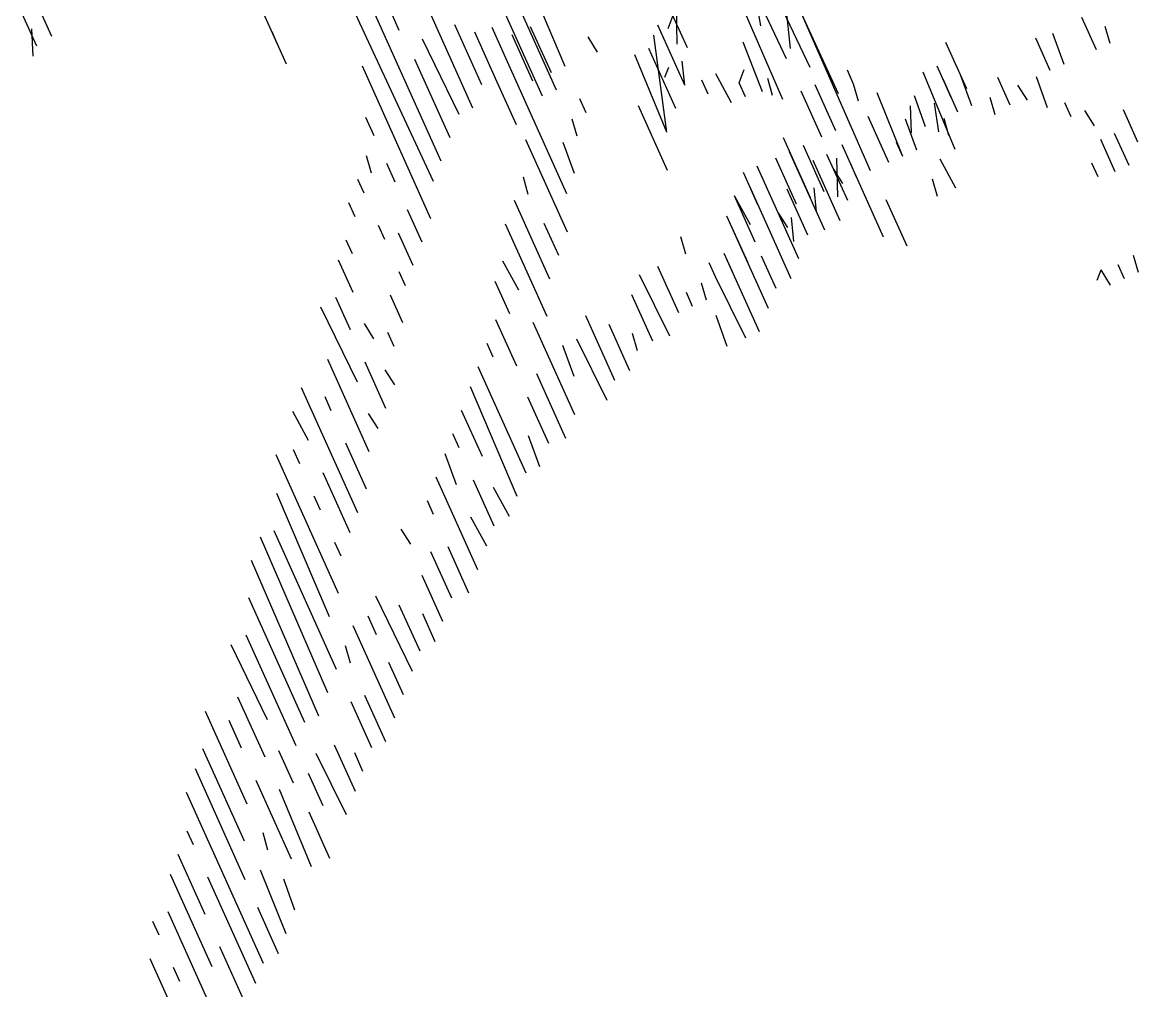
# Model space of a CAD drawing. Header units: metres. Extents: x 1851427 to 1852022, y 5183007 to 5183309.
# Drawn here: x 1851951.534 to 1851954.851, y 5183059.139 to 5183062.024 of the extents above; entities that cross this region are included whole.
import ezdxf

# ---------------------------------------------------------------- set-up
doc = ezdxf.new("R2010")
doc.units = ezdxf.units.M
doc.header["$LTSCALE"] = 2.5
doc.layers.add('FEUIL', color=7, linetype='CONTINUOUS')
doc.layers.add('TRONC', color=7, linetype='CONTINUOUS')
doc.layers.add('PRO_BAT', color=252, linetype='CONTINUOUS', lineweight=18)

# ---------------------------------------------------------------- blocks, each defined once
blk = doc.blocks.new('00_prunus')
at = {"layer": 'FEUIL', "color": 62, "linetype": 'Continuous'}
for p, q in [((-0.3818, 3.1392), (-0.0719, 3.444)), ((-0.3107, 3.1036), (-0.1075, 3.3119)), ((-0.331, 3.1595), (-0.2091, 3.2763)), ((-0.2954, 3.1747), (-0.2446, 3.2763)), ((-0.2954, 3.1595), (-0.1735, 3.2763)), ((-0.2446, 3.19), (-0.1938, 3.2763)), ((-0.8034, 3.2255), (-0.7679, 3.2611)), ((-0.5494, 3.2103), (-0.4986, 3.2611)), ((-0.8034, 3.19), (-0.7679, 3.2255)), ((-0.5342, 3.19), (-0.4986, 3.2255)), ((-0.7882, 3.1747), (-0.7526, 3.2103)), ((-0.5647, 3.1239), (-0.4834, 3.2103)), ((-0.7679, 3.1595), (-0.7526, 3.1747)), ((-0.5342, 3.1392), (-0.5139, 3.1747)), ((-0.5139, 3.1392), (-0.4834, 3.1747)), ((-0.1583, 3.1239), (-0.1075, 3.1747)), ((-0.143, 3.1239), (-0.1227, 3.1747)), ((-0.4986, 3.1239), (-0.4834, 3.1595)), ((-0.4986, 3.0884), (-0.4326, 3.1595)), ((-0.4123, 3.1392), (-0.397, 3.1595)), ((-0.2802, 3.1036), (-0.2294, 3.1595)), ((-0.1227, 3.1595), (-0.1227, 3.1392)), ((-0.5139, 3.1036), (-0.4834, 3.1392)), ((-0.1735, 3.0731), (-0.1075, 3.1392)), ((-0.2954, 3.1036), (-0.2802, 3.1239)), ((-0.2446, 3.1036), (-0.2446, 3.1239)), ((-0.1735, 3.002), (-0.1075, 3.1239)), ((-0.585, 3.0731), (-0.5494, 3.1036)), ((-0.2599, 3.0884), (-0.2446, 3.1036)), ((-0.2446, 3.0731), (-0.2091, 3.1036)), ((-0.1735, 3.0731), (-0.1583, 3.1036)), ((-0.1735, 3.0376), (-0.1075, 3.1036)), ((-0.2091, 3.0731), (-0.1938, 3.0884)), ((-0.1735, 3.002), (-0.0922, 3.0884)), ((-0.143, 3.0884), (-0.143, 3.0731)), ((-0.8695, 3.0528), (-0.8542, 3.0731)), ((-0.5647, 3.0528), (-0.5494, 3.0731)), ((-0.5139, 2.9715), (-0.4123, 3.0731)), ((0.0094, 3.0223), (0.0602, 3.0731)), ((-0.8542, 3.0376), (-0.839, 3.0528)), ((-0.4478, 3.002), (-0.397, 3.0528)), ((-0.4326, 3.002), (-0.4123, 3.0528)), ((0.0297, 3.002), (0.0805, 3.0528)), ((-0.839, 3.0223), (-0.8187, 3.0376)), ((-0.8187, 3.0223), (-0.8187, 3.0376)), ((-0.4478, 2.9715), (-0.3818, 3.0376)), ((-0.4326, 2.9512), (-0.3462, 3.0376)), ((-0.5494, 2.9715), (-0.4986, 3.0223)), ((-0.1938, 2.9512), (-0.1227, 3.0223)), ((0.0297, 2.9715), (0.0805, 3.0223)), ((-0.4123, 2.9715), (-0.397, 3.002)), ((-0.4123, 2.9004), (-0.3107, 3.002)), ((-0.4123, 2.936), (-0.3615, 2.9868)), ((-0.331, 2.9512), (-0.2954, 2.9868)), ((0.0297, 2.936), (0.0805, 2.9868)), ((0.365, 2.9004), (0.4361, 2.9715)), ((-0.397, 2.9207), (-0.3818, 2.9512)), ((-0.331, 2.9207), (-0.2954, 2.9512)), ((0.3853, 2.9207), (0.4005, 2.936)), ((-0.4123, 2.8699), (-0.3615, 2.9207)), ((-0.397, 2.8191), (-0.2954, 2.9207)), ((-0.397, 2.8496), (-0.3615, 2.8852)), ((-0.397, 2.7836), (-0.3107, 2.8699)), ((0.6901, 2.8191), (0.7409, 2.8699)), ((-0.3818, 2.7683), (-0.3107, 2.8344)), ((0.7053, 2.7988), (0.7409, 2.8344)), ((0.7053, 2.7836), (0.7206, 2.8191)), ((-0.3615, 2.748), (-0.331, 2.7836))]:
    blk.add_line(p, q, dxfattribs=at)
at = {"layer": 'TRONC', "color": 39, "linetype": 'Continuous'}
for p, q in [((-0.7171, 3.3424), (-0.7018, 3.3627)), ((-0.7018, 3.3271), (-0.6663, 3.3627)), ((-0.6663, 3.2916), (-0.6358, 3.3271)), ((-0.651, 3.2763), (-0.6155, 3.3119)), ((-0.4631, 3.0528), (-0.2091, 3.3119)), ((-0.7882, 3.2408), (-0.7679, 3.2611)), ((-0.6663, 3.2255), (-0.6358, 3.2611)), ((-0.7374, 3.2255), (-0.7171, 3.2408)), ((-0.7018, 3.2255), (-0.6866, 3.2408)), ((-0.6358, 3.2255), (-0.6155, 3.2408)), ((-0.6155, 3.2103), (-0.585, 3.2408)), ((-0.5647, 3.19), (-0.5342, 3.2255)), ((-0.6002, 3.19), (-0.585, 3.2103)), ((-0.5494, 3.1747), (-0.5139, 3.2103)), ((-0.5139, 3.1392), (-0.4834, 3.1747)), ((-0.397, 3.1595), (-0.3818, 3.1747)), ((-0.5494, 3.1392), (-0.5342, 3.1595)), ((-0.0059, 3.0376), (0.111, 3.1595)), ((-0.5139, 3.1036), (-0.4834, 3.1392)), ((-0.397, 3.0884), (-0.3462, 3.1392)), ((-0.0059, 3.002), (0.1313, 3.1392)), ((0.2329, 3.002), (0.365, 3.1392)), ((-0.4834, 3.0731), (-0.4326, 3.1239)), ((-0.3818, 3.0731), (-0.331, 3.1239)), ((-0.4986, 3.0884), (-0.4834, 3.1036)), ((-0.0414, 3.0731), (-0.0211, 3.0884)), ((0.0094, 2.9868), (0.111, 3.0884)), ((0.111, 2.8496), (0.3345, 3.0731)), ((-0.4478, 3.0376), (-0.4326, 3.0528)), ((-0.4123, 3.002), (-0.3615, 3.0528)), ((-0.397, 2.9868), (-0.331, 3.0528)), ((0.0805, 3.0223), (0.111, 3.0528)), ((-0.4326, 3.0223), (-0.4123, 3.0376)), ((0.0805, 2.9868), (0.1313, 3.0376)), ((0.0957, 2.9715), (0.1618, 3.0376)), ((0.0957, 2.936), (0.1973, 3.0376)), ((-0.3818, 2.9715), (-0.331, 3.0223)), ((-0.0567, 2.9868), (-0.0414, 3.002)), ((0.111, 2.9207), (0.1973, 3.002)), ((0.111, 2.8191), (0.2989, 3.002)), ((-0.3615, 2.9207), (-0.3107, 2.9715)), ((-0.0719, 2.8699), (0.0297, 2.9715)), ((-0.0567, 2.9512), (-0.0414, 2.9715)), ((0.111, 2.8852), (0.1973, 2.9715)), ((-0.3818, 2.936), (-0.3615, 2.9512)), ((-0.3462, 2.9004), (-0.2954, 2.9512)), ((-0.0719, 2.9004), (-0.0414, 2.936)), ((0.0957, 2.7683), (0.2634, 2.936)), ((-0.3462, 2.8699), (-0.2954, 2.9207)), ((-0.0922, 2.8191), (0.0094, 2.9207)), ((-0.331, 2.8496), (-0.3107, 2.8699)), ((-0.2599, 2.8496), (-0.2446, 2.8699)), ((-0.0211, 2.8496), (-0.0059, 2.8699)), ((0.2126, 2.8496), (0.2329, 2.8699)), ((-0.3107, 2.8344), (-0.2954, 2.8496)), ((-0.0922, 2.748), (-0.0059, 2.8344)), ((-0.3107, 2.7988), (-0.2954, 2.8191)), ((-0.2802, 2.7683), (-0.2294, 2.8191)), ((-0.0922, 2.7836), (-0.0567, 2.8191)), ((0.1618, 2.7988), (0.1821, 2.8191)), ((0.1973, 2.7988), (0.2126, 2.8191)), ((-0.2954, 2.7836), (-0.2802, 2.7988)), ((-0.2802, 2.7328), (-0.2091, 2.7988)), ((-0.1075, 2.6972), (-0.0059, 2.7988)), ((0.1973, 2.7683), (0.2126, 2.7836)), ((-0.2599, 2.7175), (-0.2091, 2.7683)), ((0.0957, 2.7328), (0.1313, 2.7683)), ((-0.0567, 2.7175), (-0.0211, 2.748)), ((0.0957, 2.6972), (0.1313, 2.7328)), ((0.1465, 2.7175), (0.1618, 2.7328)), ((0.1973, 2.7328), (0.2126, 2.748)), ((-0.2446, 2.6972), (-0.2294, 2.7175)), ((-0.2446, 2.6667), (-0.1938, 2.7175)), ((-0.2294, 2.6464), (-0.1583, 2.7175)), ((-0.0567, 2.682), (-0.0211, 2.7175)), ((0.1821, 2.682), (0.1973, 2.6972)), ((-0.2294, 2.6159), (-0.1583, 2.682)), ((-0.1938, 2.5804), (-0.0922, 2.682)), ((0.0957, 2.6667), (0.111, 2.682)), ((-0.1735, 2.6312), (-0.143, 2.6667)), ((-0.0922, 2.6159), (-0.0414, 2.6667)), ((0.1618, 2.6312), (0.1973, 2.6667)), ((0.0805, 2.6159), (0.111, 2.6464)), ((-0.0567, 2.6159), (-0.0414, 2.6312)), ((-0.1938, 2.5448), (-0.1227, 2.6159)), ((0.1465, 2.5804), (0.1821, 2.6159)), ((-0.1583, 2.4788), (-0.0414, 2.5956)), ((0.0805, 2.5804), (0.0957, 2.5956)), ((0.111, 2.5804), (0.1313, 2.5956)), ((0.111, 2.5143), (0.1973, 2.5956)), ((-0.1735, 2.5296), (-0.1227, 2.5804)), ((-0.1583, 2.4432), (-0.0414, 2.5651)), ((0.0602, 2.5296), (0.0805, 2.5448)), ((0.0602, 2.494), (0.111, 2.5448)), ((-0.1735, 2.494), (-0.143, 2.5296)), ((-0.0922, 2.4788), (-0.0414, 2.5296)), ((0.0602, 2.428), (0.1618, 2.5296)), ((-0.0567, 2.4788), (-0.0414, 2.494)), ((0.0449, 2.3416), (0.1821, 2.4788)), ((0.0602, 2.4635), (0.0805, 2.4788)), ((0.1313, 2.4635), (0.1465, 2.4788)), ((-0.0719, 2.428), (-0.0414, 2.4635)), ((-0.1583, 2.4127), (-0.1227, 2.4432)), ((-0.143, 2.3924), (-0.0922, 2.4432)), ((0.1465, 2.4127), (0.1821, 2.4432)), ((-0.143, 2.3264), (-0.0414, 2.428)), ((0.0449, 2.3772), (0.0957, 2.428)), ((-0.143, 2.3619), (-0.1075, 2.3924)), ((-0.0567, 2.3772), (-0.0414, 2.3924)), ((0.1465, 2.3772), (0.1618, 2.3924)), ((0.0297, 2.2248), (0.1821, 2.3772)), ((0.0449, 2.3111), (0.111, 2.3772)), ((-0.143, 2.2908), (-0.0922, 2.3416)), ((-0.0414, 2.3264), (-0.0211, 2.3416)), ((0.0957, 2.3264), (0.111, 2.3416)), ((-0.1227, 2.2756), (-0.0719, 2.3264)), ((0.0297, 2.1892), (0.1618, 2.3264)), ((-0.1227, 2.24), (-0.0719, 2.2908)), ((0.0449, 2.2756), (0.0602, 2.2908)), ((-0.0059, 2.1232), (0.1465, 2.2756)), ((-0.0059, 2.0876), (0.1618, 2.2603)), ((-0.1227, 2.2095), (-0.0922, 2.24)), ((-0.1075, 2.1892), (-0.0567, 2.24)), ((-0.1075, 2.1587), (-0.0211, 2.24)), ((-0.0059, 2.052), (0.1618, 2.2248)), ((-0.0414, 2.1892), (-0.0211, 2.2095)), ((-0.1075, 2.0876), (-0.0059, 2.1892)), ((0.0094, 2.0368), (0.1465, 2.174)), ((-0.1075, 2.1232), (-0.0719, 2.1587)), ((-0.0211, 2.1384), (-0.0059, 2.1587)), ((0.0094, 2.0012), (0.1313, 2.1232)), ((-0.1075, 2.052), (-0.0567, 2.1028)), ((0.0602, 2.0216), (0.1465, 2.1028)), ((-0.0922, 2.0368), (-0.0414, 2.0876)), ((0.0449, 1.9708), (0.111, 2.0368)), ((-0.0922, 2.0012), (-0.0719, 2.0216)), ((-0.0922, 1.9708), (-0.0414, 2.0216)), ((-0.0922, 1.9352), (-0.0211, 2.0012)), ((0.0449, 1.8996), (0.1465, 2.0012)), ((0.0805, 1.9708), (0.111, 2.0012)), ((-0.0059, 1.9504), (0.0297, 1.986)), ((-0.0567, 1.9352), (-0.0211, 1.9708)), ((0.0297, 1.8488), (0.1313, 1.9504)), ((-0.0719, 1.8488), (0.0094, 1.9352)), ((-0.0414, 1.8488), (0.0449, 1.9352)), ((-0.0922, 1.8692), (-0.0414, 1.92)), ((0.0094, 1.798), (0.1313, 1.92)), ((-0.0567, 1.6964), (0.1313, 1.8844)), ((-0.0059, 1.8488), (0.0094, 1.8692)), ((0.0957, 1.8184), (0.111, 1.8336)), ((-0.0719, 1.7828), (-0.0414, 1.8184)), ((-0.0719, 1.7472), (-0.0059, 1.8184)), ((0.0449, 1.732), (0.111, 1.798)), ((-0.0567, 1.666), (0.0602, 1.7828)), ((-0.0719, 1.7168), (-0.0211, 1.7676)), ((0.0094, 1.666), (0.111, 1.7676)), ((-0.0567, 1.5644), (0.0957, 1.7168)), ((-0.0567, 1.6304), (0.0094, 1.6964)), ((0.0957, 1.6812), (0.111, 1.6964)), ((-0.0059, 1.544), (0.0957, 1.6456)), ((0.0449, 1.6304), (0.0602, 1.6456))]:
    blk.add_line(p, q, dxfattribs=at)

msp = doc.modelspace()

# ---------------------------------------------------------------- block references
at = {"layer": 'PRO_BAT', "xscale": -2.100000000007398, "yscale": 2.099999999994905, "zscale": 2.1, "rotation": 339.22055588187}
msp.add_blockref('00_prunus', (1851950.877, 5183055.9319), dxfattribs=at)

doc.saveas('drawing.dxf')
